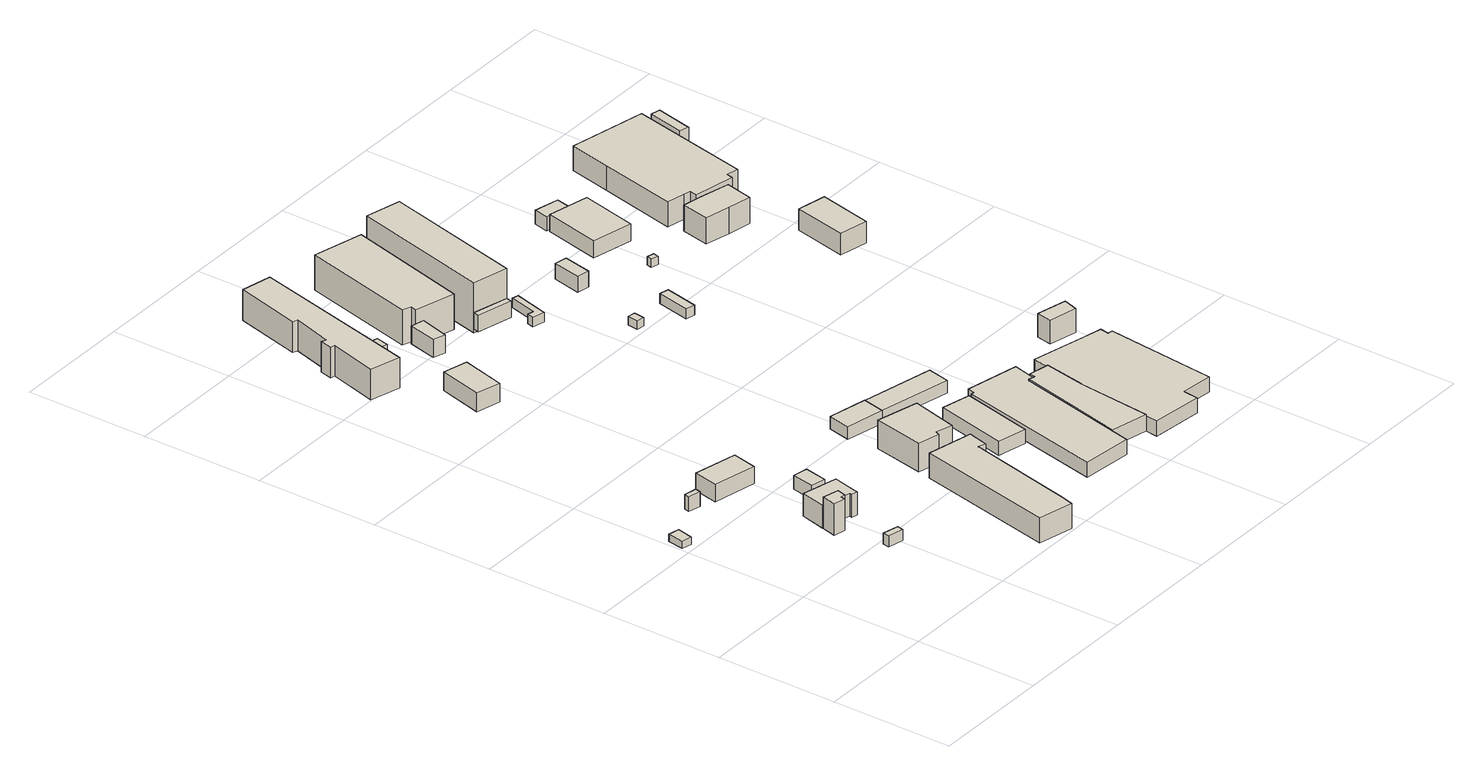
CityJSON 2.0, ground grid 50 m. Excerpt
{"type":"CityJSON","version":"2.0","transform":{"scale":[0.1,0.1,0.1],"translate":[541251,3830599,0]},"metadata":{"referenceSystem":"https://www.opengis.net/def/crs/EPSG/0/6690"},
"CityObjects":{
"building1":{"type":"Building","attributes":{"計測周辺長":22.08,"1/2500図郭":93,"区名":"住之江区","町丁目名称":"平林南１丁目","街区番号":7,"class":"3001","usage":"454","storeysAboveGround":1,"BuildingDetailAttribute.buildingRoofEdgeArea":29.04,"BuildingDetailAttribute.buildingStructureType":"610","BuildingDetailAttribute.buildingStructureOrgType":"2","BuildingDetailAttribute.detailedUsage":"1930","BuildingDetailAttribute.specifiedBuildingCoverageRate":0.6,"BuildingDetailAttribute.surveyYear":2017,"BuildingRiverFloodingRiskAttribute.description":"2","BuildingRiverFloodingRiskAttribute.rank":"2","BuildingRiverFloodingRiskAttribute.depth":1.14,"BuildingRiverFloodingRiskAttribute.adminType":"1","BuildingRiverFloodingRiskAttribute.scale":"2","BuildingRiverFloodingRiskAttribute.duration":53.13,"BuildingIDAttribute.prefecture":"27","BuildingIDAttribute.city":"27125"},"geometry":[{"type":"Solid","lod":"1","boundaries":[[[[0,1,2,3]],[[2,4,5,3]],[[1,6,4,2]],[[0,7,6,1]],[[3,5,7,0]],[[4,6,7,5]]]]}]},
"building2":{"type":"Building","attributes":{"計測周辺長":14.84,"1/2500図郭":93,"区名":"住之江区","町丁目名称":"平林南１丁目","街区番号":6,"class":"3001","usage":"452","measuredHeight":6.1,"storeysAboveGround":2,"BuildingDetailAttribute.buildingRoofEdgeArea":11.66,"BuildingDetailAttribute.buildingStructureType":"603","BuildingDetailAttribute.buildingStructureOrgType":"3","BuildingDetailAttribute.detailedUsage":"1610","BuildingDetailAttribute.specifiedBuildingCoverageRate":0.6,"BuildingDetailAttribute.surveyYear":2017,"BuildingRiverFloodingRiskAttribute.description":"2","BuildingRiverFloodingRiskAttribute.rank":"1","BuildingRiverFloodingRiskAttribute.depth":0.242,"BuildingRiverFloodingRiskAttribute.adminType":"1","BuildingRiverFloodingRiskAttribute.scale":"2","BuildingRiverFloodingRiskAttribute.duration":53.13,"BuildingIDAttribute.prefecture":"27","BuildingIDAttribute.city":"27125"},"geometry":[{"type":"Solid","lod":"1","boundaries":[[[[8,9,10,11]],[[10,12,13,11]],[[9,14,12,10]],[[8,15,14,9]],[[11,13,15,8]],[[12,14,15,13]]]]}]},
"building3":{"type":"Building","attributes":{"class":"3001","measuredHeight":4.5,"BuildingDetailAttribute.specifiedBuildingCoverageRate":0.6,"BuildingDetailAttribute.surveyYear":2017,"BuildingRiverFloodingRiskAttribute.description":"2","BuildingRiverFloodingRiskAttribute.rank":"2","BuildingRiverFloodingRiskAttribute.depth":1.54,"BuildingRiverFloodingRiskAttribute.adminType":"1","BuildingRiverFloodingRiskAttribute.scale":"2","BuildingRiverFloodingRiskAttribute.duration":45.6,"BuildingTsunamiRiskAttribute.description":"1","BuildingTsunamiRiskAttribute.rank":"2","BuildingTsunamiRiskAttribute.depth":1.32,"BuildingHighTideRiskAttribute.description":"1","BuildingHighTideRiskAttribute.rank":"3","BuildingHighTideRiskAttribute.depth":4.4,"BuildingIDAttribute.prefecture":"27","BuildingIDAttribute.city":"27125"},"geometry":[{"type":"Solid","lod":"1","boundaries":[[[[16,17,18,19]],[[18,20,21,19]],[[17,22,20,18]],[[16,23,22,17]],[[19,21,23,16]],[[20,22,23,21]]]]}]},
"building4":{"type":"Building","attributes":{"区名":"住之江区","町丁目名称":"平林南１丁目","街区番号":6,"class":"3002","usage":"441","measuredHeight":13,"storeysAboveGround":2,"BuildingDetailAttribute.buildingRoofEdgeArea":199.57,"BuildingDetailAttribute.buildingStructureType":"610","BuildingDetailAttribute.buildingStructureOrgType":"2","BuildingDetailAttribute.detailedUsage":"1520","BuildingDetailAttribute.specifiedBuildingCoverageRate":0.6,"BuildingDetailAttribute.surveyYear":2017,"BuildingRiverFloodingRiskAttribute.description":"2","BuildingRiverFloodingRiskAttribute.rank":"2","BuildingRiverFloodingRiskAttribute.depth":1.44,"BuildingRiverFloodingRiskAttribute.adminType":"1","BuildingRiverFloodingRiskAttribute.scale":"2","BuildingRiverFloodingRiskAttribute.duration":42.53,"BuildingTsunamiRiskAttribute.description":"1","BuildingTsunamiRiskAttribute.rank":"2","BuildingTsunamiRiskAttribute.depth":1.37,"BuildingHighTideRiskAttribute.description":"1","BuildingHighTideRiskAttribute.rank":"3","BuildingHighTideRiskAttribute.depth":4.44,"BuildingIDAttribute.prefecture":"27","BuildingIDAttribute.city":"27125"},"geometry":[{"type":"Solid","lod":"1","boundaries":[[[[24,25,26,27,28,29]],[[28,30,31,29]],[[27,32,30,28]],[[26,33,32,27]],[[25,34,33,26]],[[24,35,34,25]],[[29,31,35,24]],[[30,32,33,34,35,31]]]]}]},
"building5":{"type":"Building","attributes":{"区名":"住之江区","町丁目名称":"平林南１丁目","街区番号":6,"class":"3002","usage":"441","measuredHeight":9.4,"storeysAboveGround":2,"BuildingDetailAttribute.buildingRoofEdgeArea":199.57,"BuildingDetailAttribute.buildingStructureType":"610","BuildingDetailAttribute.buildingStructureOrgType":"2","BuildingDetailAttribute.detailedUsage":"1520","BuildingDetailAttribute.specifiedBuildingCoverageRate":0.6,"BuildingDetailAttribute.surveyYear":2017,"BuildingRiverFloodingRiskAttribute.description":"2","BuildingRiverFloodingRiskAttribute.rank":"2","BuildingRiverFloodingRiskAttribute.depth":1.34,"BuildingRiverFloodingRiskAttribute.adminType":"1","BuildingRiverFloodingRiskAttribute.scale":"2","BuildingRiverFloodingRiskAttribute.duration":32.75,"BuildingTsunamiRiskAttribute.description":"1","BuildingTsunamiRiskAttribute.rank":"2","BuildingTsunamiRiskAttribute.depth":1.32,"BuildingHighTideRiskAttribute.description":"1","BuildingHighTideRiskAttribute.rank":"3","BuildingHighTideRiskAttribute.depth":4.39,"BuildingIDAttribute.prefecture":"27","BuildingIDAttribute.city":"27125"},"geometry":[{"type":"Solid","lod":"1","boundaries":[[[[36,37,38,39,40,41]],[[40,42,43,41]],[[39,44,42,40]],[[38,45,44,39]],[[37,46,45,38]],[[36,47,46,37]],[[41,43,47,36]],[[42,44,45,46,47,43]]]]}]},
"building6":{"type":"Building","attributes":{"計測周辺長":57.3,"1/2500図郭":93,"区名":"住之江区","町丁目名称":"平林南１丁目","街区番号":6,"class":"3001","usage":"441","measuredHeight":7.1,"storeysAboveGround":1,"BuildingDetailAttribute.buildingRoofEdgeArea":189.55,"BuildingDetailAttribute.buildingStructureType":"610","BuildingDetailAttribute.buildingStructureOrgType":"2","BuildingDetailAttribute.detailedUsage":"1520","BuildingDetailAttribute.specifiedBuildingCoverageRate":0.6,"BuildingDetailAttribute.surveyYear":2017,"BuildingRiverFloodingRiskAttribute.description":"2","BuildingRiverFloodingRiskAttribute.rank":"2","BuildingRiverFloodingRiskAttribute.depth":1.14,"BuildingRiverFloodingRiskAttribute.adminType":"1","BuildingRiverFloodingRiskAttribute.scale":"2","BuildingRiverFloodingRiskAttribute.duration":24.23,"BuildingTsunamiRiskAttribute.description":"1","BuildingTsunamiRiskAttribute.rank":"2","BuildingTsunamiRiskAttribute.depth":1.05,"BuildingHighTideRiskAttribute.description":"1","BuildingHighTideRiskAttribute.rank":"3","BuildingHighTideRiskAttribute.depth":4.1,"BuildingIDAttribute.prefecture":"27","BuildingIDAttribute.city":"27125"},"geometry":[{"type":"Solid","lod":"1","boundaries":[[[[48,49,50,51]],[[50,52,53,51]],[[49,54,52,50]],[[48,55,54,49]],[[51,53,55,48]],[[52,54,55,53]]]]}]},
"building7":{"type":"Building","attributes":{"class":"3001","measuredHeight":5.6,"BuildingDetailAttribute.specifiedBuildingCoverageRate":0.6,"BuildingDetailAttribute.surveyYear":2017,"BuildingRiverFloodingRiskAttribute.description":"2","BuildingRiverFloodingRiskAttribute.rank":"2","BuildingRiverFloodingRiskAttribute.depth":1.14,"BuildingRiverFloodingRiskAttribute.adminType":"1","BuildingRiverFloodingRiskAttribute.scale":"2","BuildingRiverFloodingRiskAttribute.duration":32.75,"BuildingTsunamiRiskAttribute.description":"1","BuildingTsunamiRiskAttribute.rank":"2","BuildingTsunamiRiskAttribute.depth":1.27,"BuildingHighTideRiskAttribute.description":"1","BuildingHighTideRiskAttribute.rank":"3","BuildingHighTideRiskAttribute.depth":4.34,"BuildingIDAttribute.prefecture":"27","BuildingIDAttribute.city":"27125"},"geometry":[{"type":"Solid","lod":"1","boundaries":[[[[56,57,58,59]],[[58,60,61,59]],[[57,62,60,58]],[[56,63,62,57]],[[59,61,63,56]],[[60,62,63,61]]]]}]},
"building8":{"type":"Building","attributes":{"class":"3001","BuildingDetailAttribute.specifiedBuildingCoverageRate":0.6,"BuildingDetailAttribute.surveyYear":2017,"BuildingRiverFloodingRiskAttribute.description":"2","BuildingRiverFloodingRiskAttribute.rank":"2","BuildingRiverFloodingRiskAttribute.depth":1.14,"BuildingRiverFloodingRiskAttribute.adminType":"1","BuildingRiverFloodingRiskAttribute.scale":"2","BuildingRiverFloodingRiskAttribute.duration":36.63,"BuildingTsunamiRiskAttribute.description":"1","BuildingTsunamiRiskAttribute.rank":"2","BuildingTsunamiRiskAttribute.depth":1.07,"BuildingHighTideRiskAttribute.description":"1","BuildingHighTideRiskAttribute.rank":"3","BuildingHighTideRiskAttribute.depth":4.14,"BuildingIDAttribute.prefecture":"27","BuildingIDAttribute.city":"27125"},"geometry":[{"type":"Solid","lod":"1","boundaries":[[[[64,65,66,67]],[[66,68,69,67]],[[65,70,68,66]],[[64,71,70,65]],[[67,69,71,64]],[[68,70,71,69]]]]}]},
"building9":{"type":"Building","attributes":{"計測周辺長":154.17,"1/2500図郭":93,"区名":"住之江区","町丁目名称":"平林南１丁目","街区番号":6,"class":"3002","usage":"431","measuredHeight":10.4,"storeysAboveGround":2,"BuildingDetailAttribute.buildingRoofEdgeArea":922.98,"BuildingDetailAttribute.buildingStructureType":"603","BuildingDetailAttribute.buildingStructureOrgType":"3","BuildingDetailAttribute.detailedUsage":"1740","BuildingDetailAttribute.specifiedBuildingCoverageRate":0.6,"BuildingDetailAttribute.surveyYear":2017,"BuildingRiverFloodingRiskAttribute.description":"2","BuildingRiverFloodingRiskAttribute.rank":"2","BuildingRiverFloodingRiskAttribute.depth":1.14,"BuildingRiverFloodingRiskAttribute.adminType":"1","BuildingRiverFloodingRiskAttribute.scale":"2","BuildingRiverFloodingRiskAttribute.duration":31.45,"BuildingTsunamiRiskAttribute.description":"1","BuildingTsunamiRiskAttribute.rank":"2","BuildingTsunamiRiskAttribute.depth":1.04,"BuildingHighTideRiskAttribute.description":"1","BuildingHighTideRiskAttribute.rank":"3","BuildingHighTideRiskAttribute.depth":4.1,"BuildingIDAttribute.prefecture":"27","BuildingIDAttribute.city":"27125"},"geometry":[{"type":"Solid","lod":"1","boundaries":[[[[72,73,74,75,76,77,78]],[[77,79,80,78]],[[76,81,79,77]],[[75,82,81,76]],[[74,83,82,75]],[[73,84,83,74]],[[72,85,84,73]],[[78,80,85,72]],[[79,81,82,83,84,85,80]]]]}]},
"building10":{"type":"Building","attributes":{"計測周辺長":57.67,"1/2500図郭":93,"区名":"住之江区","町丁目名称":"平林北２丁目","街区番号":9,"class":"3001","usage":"401","measuredHeight":7.7,"storeysAboveGround":2,"BuildingDetailAttribute.buildingRoofEdgeArea":192.34,"BuildingDetailAttribute.buildingStructureType":"610","BuildingDetailAttribute.buildingStructureOrgType":"2","BuildingDetailAttribute.detailedUsage":"1310","BuildingDetailAttribute.specifiedBuildingCoverageRate":0.6,"BuildingDetailAttribute.surveyYear":2017,"BuildingTsunamiRiskAttribute.description":"1","BuildingTsunamiRiskAttribute.rank":"2","BuildingTsunamiRiskAttribute.depth":1.38,"BuildingHighTideRiskAttribute.description":"1","BuildingHighTideRiskAttribute.rank":"2","BuildingHighTideRiskAttribute.depth":2,"BuildingIDAttribute.prefecture":"27","BuildingIDAttribute.city":"27125"},"geometry":[{"type":"Solid","lod":"1","boundaries":[[[[86,87,88,89]],[[88,90,91,89]],[[87,92,90,88]],[[86,93,92,87]],[[89,91,93,86]],[[90,92,93,91]]]]}]},
"building11":{"type":"Building","attributes":{"計測周辺長":148.75,"1/2500図郭":93,"区名":"住之江区","町丁目名称":"平林北２丁目","街区番号":9,"class":"3003","usage":"441","measuredHeight":6.5,"storeysAboveGround":1,"BuildingDetailAttribute.buildingRoofEdgeArea":964.78,"BuildingDetailAttribute.buildingStructureType":"610","BuildingDetailAttribute.buildingStructureOrgType":"2","BuildingDetailAttribute.detailedUsage":"1520","BuildingDetailAttribute.specifiedBuildingCoverageRate":0.6,"BuildingDetailAttribute.surveyYear":2017,"BuildingTsunamiRiskAttribute.description":"1","BuildingTsunamiRiskAttribute.rank":"1","BuildingTsunamiRiskAttribute.depth":0.16,"BuildingHighTideRiskAttribute.description":"1","BuildingHighTideRiskAttribute.rank":"2","BuildingHighTideRiskAttribute.depth":2.45,"BuildingIDAttribute.prefecture":"27","BuildingIDAttribute.city":"27125"},"geometry":[{"type":"Solid","lod":"1","boundaries":[[[[94,95,96,97]],[[96,98,99,97]],[[95,100,98,96]],[[94,101,100,95]],[[97,99,101,94]],[[98,100,101,99]]]]}]},
"building12":{"type":"Building","attributes":{"計測周辺長":82.41,"1/2500図郭":93,"区名":"住之江区","町丁目名称":"平林北２丁目","街区番号":9,"class":"3001","usage":"441","measuredHeight":12.6,"storeysAboveGround":2,"BuildingDetailAttribute.buildingRoofEdgeArea":368.19,"BuildingDetailAttribute.buildingStructureType":"610","BuildingDetailAttribute.buildingStructureOrgType":"2","BuildingDetailAttribute.detailedUsage":"1520","BuildingDetailAttribute.specifiedBuildingCoverageRate":0.6,"BuildingDetailAttribute.surveyYear":2017,"BuildingTsunamiRiskAttribute.description":"1","BuildingTsunamiRiskAttribute.rank":"1","BuildingTsunamiRiskAttribute.depth":0.08,"BuildingHighTideRiskAttribute.description":"1","BuildingHighTideRiskAttribute.rank":"2","BuildingHighTideRiskAttribute.depth":2.52,"BuildingIDAttribute.prefecture":"27","BuildingIDAttribute.city":"27125"},"geometry":[{"type":"Solid","lod":"1","boundaries":[[[[102,103,104,105,106,107,108,109,110,111]],[[110,112,113,111]],[[109,114,112,110]],[[108,115,114,109]],[[107,116,115,108]],[[106,117,116,107]],[[105,118,117,106]],[[104,119,118,105]],[[103,120,119,104]],[[102,121,120,103]],[[111,113,121,102]],[[112,114,115,116,117,118,119,120,121,113]]]]}]},
"building13":{"type":"Building","attributes":{"計測周辺長":76.95,"1/2500図郭":93,"区名":"住之江区","町丁目名称":"平林南１丁目","街区番号":6,"class":"3002","usage":"401","measuredHeight":11.8,"storeysAboveGround":3,"BuildingDetailAttribute.buildingRoofEdgeArea":351.59,"BuildingDetailAttribute.buildingStructureType":"603","BuildingDetailAttribute.buildingStructureOrgType":"3","BuildingDetailAttribute.detailedUsage":"1310","BuildingDetailAttribute.specifiedBuildingCoverageRate":0.6,"BuildingDetailAttribute.surveyYear":2017,"BuildingRiverFloodingRiskAttribute.description":"2","BuildingRiverFloodingRiskAttribute.rank":"2","BuildingRiverFloodingRiskAttribute.depth":1.14,"BuildingRiverFloodingRiskAttribute.adminType":"1","BuildingRiverFloodingRiskAttribute.scale":"2","BuildingRiverFloodingRiskAttribute.duration":23.57,"BuildingTsunamiRiskAttribute.description":"1","BuildingTsunamiRiskAttribute.rank":"2","BuildingTsunamiRiskAttribute.depth":0.9,"BuildingHighTideRiskAttribute.description":"1","BuildingHighTideRiskAttribute.rank":"3","BuildingHighTideRiskAttribute.depth":3.97,"BuildingIDAttribute.prefecture":"27","BuildingIDAttribute.city":"27125"},"geometry":[{"type":"Solid","lod":"1","boundaries":[[[[122,123,124,125,126,127]],[[126,128,129,127]],[[125,130,128,126]],[[124,131,130,125]],[[123,132,131,124]],[[122,133,132,123]],[[127,129,133,122]],[[128,130,131,132,133,129]]]]}]},
"building14":{"type":"Building","attributes":{"計測周辺長":35.32,"1/2500図郭":93,"区名":"住之江区","町丁目名称":"平林北２丁目","街区番号":9,"class":"3001","usage":"401","measuredHeight":7.4,"storeysAboveGround":2,"BuildingDetailAttribute.buildingRoofEdgeArea":66.56,"BuildingDetailAttribute.buildingStructureType":"610","BuildingDetailAttribute.buildingStructureOrgType":"2","BuildingDetailAttribute.detailedUsage":"1310","BuildingDetailAttribute.specifiedBuildingCoverageRate":0.6,"BuildingDetailAttribute.surveyYear":2017,"BuildingTsunamiRiskAttribute.description":"1","BuildingTsunamiRiskAttribute.rank":"1","BuildingTsunamiRiskAttribute.depth":0.07,"BuildingHighTideRiskAttribute.description":"1","BuildingHighTideRiskAttribute.rank":"2","BuildingHighTideRiskAttribute.depth":2.29,"BuildingIDAttribute.prefecture":"27","BuildingIDAttribute.city":"27125"},"geometry":[{"type":"Solid","lod":"1","boundaries":[[[[134,135,136,137]],[[136,138,139,137]],[[135,140,138,136]],[[134,141,140,135]],[[137,139,141,134]],[[138,140,141,139]]]]}]},
"building15":{"type":"Building","attributes":{"class":"3001","measuredHeight":5.2,"BuildingDetailAttribute.specifiedBuildingCoverageRate":0.6,"BuildingDetailAttribute.surveyYear":2017,"BuildingRiverFloodingRiskAttribute.description":"2","BuildingRiverFloodingRiskAttribute.rank":"2","BuildingRiverFloodingRiskAttribute.depth":0.842,"BuildingRiverFloodingRiskAttribute.adminType":"1","BuildingRiverFloodingRiskAttribute.scale":"2","BuildingRiverFloodingRiskAttribute.duration":35.88,"BuildingTsunamiRiskAttribute.description":"1","BuildingTsunamiRiskAttribute.rank":"2","BuildingTsunamiRiskAttribute.depth":0.96,"BuildingHighTideRiskAttribute.description":"1","BuildingHighTideRiskAttribute.rank":"3","BuildingHighTideRiskAttribute.depth":4.03,"BuildingIDAttribute.prefecture":"27","BuildingIDAttribute.city":"27125"},"geometry":[{"type":"Solid","lod":"1","boundaries":[[[[142,143,144,145]],[[144,146,147,145]],[[143,148,146,144]],[[142,149,148,143]],[[145,147,149,142]],[[146,148,149,147]]]]}]},
"building16":{"type":"Building","attributes":{"計測周辺長":84.56,"1/2500図郭":93,"区名":"住之江区","町丁目名称":"平林南１丁目","街区番号":6,"class":"3001","usage":"431","measuredHeight":5.8,"storeysAboveGround":1,"BuildingDetailAttribute.buildingRoofEdgeArea":368.37,"BuildingDetailAttribute.buildingStructureType":"610","BuildingDetailAttribute.buildingStructureOrgType":"2","BuildingDetailAttribute.detailedUsage":"1740","BuildingDetailAttribute.specifiedBuildingCoverageRate":0.6,"BuildingDetailAttribute.surveyYear":2017,"BuildingRiverFloodingRiskAttribute.description":"2","BuildingRiverFloodingRiskAttribute.rank":"2","BuildingRiverFloodingRiskAttribute.depth":1.34,"BuildingRiverFloodingRiskAttribute.adminType":"1","BuildingRiverFloodingRiskAttribute.scale":"2","BuildingRiverFloodingRiskAttribute.duration":38.8,"BuildingTsunamiRiskAttribute.description":"1","BuildingTsunamiRiskAttribute.rank":"2","BuildingTsunamiRiskAttribute.depth":1.34,"BuildingHighTideRiskAttribute.description":"1","BuildingHighTideRiskAttribute.rank":"3","BuildingHighTideRiskAttribute.depth":4.41,"BuildingIDAttribute.prefecture":"27","BuildingIDAttribute.city":"27125"},"geometry":[{"type":"Solid","lod":"1","boundaries":[[[[150,151,152,153]],[[152,154,155,153]],[[151,156,154,152]],[[150,157,156,151]],[[153,155,157,150]],[[154,156,157,155]]]]}]},
"building17":{"type":"Building","attributes":{"計測周辺長":155.3,"1/2500図郭":93,"区名":"住之江区","町丁目名称":"平林北２丁目","街区番号":9,"class":"3003","usage":"431","measuredHeight":6.7,"storeysAboveGround":2,"BuildingDetailAttribute.buildingRoofEdgeArea":972.84,"BuildingDetailAttribute.buildingStructureType":"610","BuildingDetailAttribute.buildingStructureOrgType":"2","BuildingDetailAttribute.detailedUsage":"1720","BuildingDetailAttribute.specifiedBuildingCoverageRate":0.6,"BuildingDetailAttribute.surveyYear":2017,"BuildingTsunamiRiskAttribute.description":"1","BuildingTsunamiRiskAttribute.rank":"1","BuildingTsunamiRiskAttribute.depth":0.26,"BuildingHighTideRiskAttribute.description":"1","BuildingHighTideRiskAttribute.rank":"2","BuildingHighTideRiskAttribute.depth":2.89,"BuildingIDAttribute.prefecture":"27","BuildingIDAttribute.city":"27125"},"geometry":[{"type":"Solid","lod":"1","boundaries":[[[[158,159,160,161]],[[160,162,163,161]],[[159,164,162,160]],[[158,165,164,159]],[[161,163,165,158]],[[162,164,165,163]]]]}]},
"building18":{"type":"Building","attributes":{"計測周辺長":172.68,"1/2500図郭":93,"区名":"住之江区","町丁目名称":"平林南１丁目","街区番号":6,"class":"3001","usage":"431","measuredHeight":5.2,"storeysAboveGround":1,"BuildingDetailAttribute.buildingRoofEdgeArea":728.58,"BuildingDetailAttribute.buildingStructureType":"610","BuildingDetailAttribute.buildingStructureOrgType":"2","BuildingDetailAttribute.detailedUsage":"1720","BuildingDetailAttribute.specifiedBuildingCoverageRate":0.6,"BuildingDetailAttribute.surveyYear":2017,"BuildingRiverFloodingRiskAttribute.description":"2","BuildingRiverFloodingRiskAttribute.rank":"2","BuildingRiverFloodingRiskAttribute.depth":0.842,"BuildingRiverFloodingRiskAttribute.adminType":"1","BuildingRiverFloodingRiskAttribute.scale":"2","BuildingRiverFloodingRiskAttribute.duration":22.03,"BuildingTsunamiRiskAttribute.description":"1","BuildingTsunamiRiskAttribute.rank":"2","BuildingTsunamiRiskAttribute.depth":0.91,"BuildingHighTideRiskAttribute.description":"1","BuildingHighTideRiskAttribute.rank":"3","BuildingHighTideRiskAttribute.depth":3.98,"BuildingIDAttribute.prefecture":"27","BuildingIDAttribute.city":"27125"},"geometry":[{"type":"Solid","lod":"1","boundaries":[[[[166,167,168,169]],[[168,170,171,169]],[[167,172,170,168]],[[166,173,172,167]],[[169,171,173,166]],[[170,172,173,171]]]]}]},
"building19":{"type":"Building","attributes":{"計測周辺長":144.02,"1/2500図郭":93,"区名":"住之江区","町丁目名称":"平林北２丁目","街区番号":9,"class":"3001","usage":"431","measuredHeight":14.7,"storeysAboveGround":1,"BuildingDetailAttribute.buildingRoofEdgeArea":1063.91,"BuildingDetailAttribute.buildingStructureType":"610","BuildingDetailAttribute.buildingStructureOrgType":"2","BuildingDetailAttribute.detailedUsage":"1720","BuildingDetailAttribute.specifiedBuildingCoverageRate":0.6,"BuildingDetailAttribute.surveyYear":2017,"BuildingTsunamiRiskAttribute.description":"1","BuildingTsunamiRiskAttribute.rank":"1","BuildingTsunamiRiskAttribute.depth":0.05,"BuildingHighTideRiskAttribute.description":"1","BuildingHighTideRiskAttribute.rank":"2","BuildingHighTideRiskAttribute.depth":2.51,"BuildingIDAttribute.prefecture":"27","BuildingIDAttribute.city":"27125"},"geometry":[{"type":"Solid","lod":"1","boundaries":[[[[174,175,176,177,178,179]],[[178,180,181,179]],[[177,182,180,178]],[[176,183,182,177]],[[175,184,183,176]],[[174,185,184,175]],[[179,181,185,174]],[[180,182,183,184,185,181]]]]}]},
"building20":{"type":"Building","attributes":{"計測周辺長":135,"1/2500図郭":93,"区名":"住之江区","町丁目名称":"平林南１丁目","街区番号":6,"class":"3001","usage":"431","measuredHeight":6.2,"storeysAboveGround":1,"BuildingDetailAttribute.buildingRoofEdgeArea":576.51,"BuildingDetailAttribute.buildingStructureType":"610","BuildingDetailAttribute.buildingStructureOrgType":"2","BuildingDetailAttribute.detailedUsage":"1720","BuildingDetailAttribute.specifiedBuildingCoverageRate":0.6,"BuildingDetailAttribute.surveyYear":2017,"BuildingRiverFloodingRiskAttribute.description":"2","BuildingRiverFloodingRiskAttribute.rank":"2","BuildingRiverFloodingRiskAttribute.depth":1.44,"BuildingRiverFloodingRiskAttribute.adminType":"1","BuildingRiverFloodingRiskAttribute.scale":"2","BuildingRiverFloodingRiskAttribute.duration":38.2,"BuildingTsunamiRiskAttribute.description":"1","BuildingTsunamiRiskAttribute.rank":"2","BuildingTsunamiRiskAttribute.depth":1.59,"BuildingHighTideRiskAttribute.description":"1","BuildingHighTideRiskAttribute.rank":"3","BuildingHighTideRiskAttribute.depth":4.66,"BuildingIDAttribute.prefecture":"27","BuildingIDAttribute.city":"27125"},"geometry":[{"type":"Solid","lod":"1","boundaries":[[[[186,187,188,189,190,191,192,193,194,195,196]],[[195,197,198,196]],[[194,199,197,195]],[[193,200,199,194]],[[192,201,200,193]],[[191,202,201,192]],[[190,203,202,191]],[[189,204,203,190]],[[188,205,204,189]],[[187,206,205,188]],[[186,207,206,187]],[[196,198,207,186]],[[197,199,200,201,202,203,204,205,206,207,198]]]]}]},
"building21":{"type":"Building","attributes":{"class":"3001","measuredHeight":3.9,"BuildingDetailAttribute.specifiedBuildingCoverageRate":0.6,"BuildingDetailAttribute.surveyYear":2017,"BuildingTsunamiRiskAttribute.description":"1","BuildingTsunamiRiskAttribute.rank":"1","BuildingTsunamiRiskAttribute.depth":0.36,"BuildingHighTideRiskAttribute.description":"1","BuildingHighTideRiskAttribute.rank":"2","BuildingHighTideRiskAttribute.depth":2.85,"BuildingIDAttribute.prefecture":"27","BuildingIDAttribute.city":"27125"},"geometry":[{"type":"Solid","lod":"1","boundaries":[[[[208,209,210,211,212,213]],[[212,214,215,213]],[[211,216,214,212]],[[210,217,216,211]],[[209,218,217,210]],[[208,219,218,209]],[[213,215,219,208]],[[214,216,217,218,219,215]]]]}]},
"building22":{"type":"Building","attributes":{"class":"3001","measuredHeight":6.9,"BuildingDetailAttribute.specifiedBuildingCoverageRate":0.6,"BuildingDetailAttribute.surveyYear":2017,"BuildingRiverFloodingRiskAttribute.description":"2","BuildingRiverFloodingRiskAttribute.rank":"2","BuildingRiverFloodingRiskAttribute.depth":1.64,"BuildingRiverFloodingRiskAttribute.adminType":"1","BuildingRiverFloodingRiskAttribute.scale":"2","BuildingRiverFloodingRiskAttribute.duration":46.2,"BuildingTsunamiRiskAttribute.description":"1","BuildingTsunamiRiskAttribute.rank":"2","BuildingTsunamiRiskAttribute.depth":1.48,"BuildingHighTideRiskAttribute.description":"1","BuildingHighTideRiskAttribute.rank":"3","BuildingHighTideRiskAttribute.depth":4.56,"BuildingIDAttribute.prefecture":"27","BuildingIDAttribute.city":"27125"},"geometry":[{"type":"Solid","lod":"1","boundaries":[[[[220,221,222,223,224,225,226,227,228]],[[227,229,230,228]],[[226,231,229,227]],[[225,232,231,226]],[[224,233,232,225]],[[223,234,233,224]],[[222,235,234,223]],[[221,236,235,222]],[[220,237,236,221]],[[228,230,237,220]],[[229,231,232,233,234,235,236,237,230]]]]}]},
"building23":{"type":"Building","attributes":{"計測周辺長":155.3,"1/2500図郭":93,"区名":"住之江区","町丁目名称":"平林北２丁目","街区番号":9,"class":"3002","usage":"431","measuredHeight":20.7,"storeysAboveGround":2,"BuildingDetailAttribute.buildingRoofEdgeArea":972.84,"BuildingDetailAttribute.buildingStructureType":"610","BuildingDetailAttribute.buildingStructureOrgType":"2","BuildingDetailAttribute.detailedUsage":"1720","BuildingDetailAttribute.specifiedBuildingCoverageRate":0.6,"BuildingDetailAttribute.surveyYear":2017,"BuildingTsunamiRiskAttribute.description":"1","BuildingTsunamiRiskAttribute.rank":"1","BuildingTsunamiRiskAttribute.depth":0.05,"BuildingHighTideRiskAttribute.description":"1","BuildingHighTideRiskAttribute.rank":"2","BuildingHighTideRiskAttribute.depth":2.9,"BuildingIDAttribute.prefecture":"27","BuildingIDAttribute.city":"27125"},"geometry":[{"type":"Solid","lod":"1","boundaries":[[[[238,239,240,241]],[[240,242,243,241]],[[239,244,242,240]],[[238,245,244,239]],[[241,243,245,238]],[[242,244,245,243]]]]}]},
"building24":{"type":"Building","attributes":{"class":"3001","measuredHeight":3.5,"BuildingDetailAttribute.specifiedBuildingCoverageRate":0.6,"BuildingDetailAttribute.surveyYear":2017,"BuildingTsunamiRiskAttribute.description":"1","BuildingTsunamiRiskAttribute.rank":"1","BuildingTsunamiRiskAttribute.depth":0.17,"BuildingHighTideRiskAttribute.description":"1","BuildingHighTideRiskAttribute.rank":"2","BuildingHighTideRiskAttribute.depth":2.79,"BuildingIDAttribute.prefecture":"27","BuildingIDAttribute.city":"27125"},"geometry":[{"type":"Solid","lod":"1","boundaries":[[[[246,247,248,249]],[[248,250,251,249]],[[247,252,250,248]],[[246,253,252,247]],[[249,251,253,246]],[[250,252,253,251]]]]}]},
"building25":{"type":"Building","attributes":{"class":"3001","measuredHeight":4.1,"BuildingDetailAttribute.specifiedBuildingCoverageRate":0.6,"BuildingDetailAttribute.surveyYear":2017,"BuildingTsunamiRiskAttribute.description":"1","BuildingTsunamiRiskAttribute.rank":"1","BuildingTsunamiRiskAttribute.depth":0.08,"BuildingHighTideRiskAttribute.description":"1","BuildingHighTideRiskAttribute.rank":"2","BuildingHighTideRiskAttribute.depth":2.72,"BuildingIDAttribute.prefecture":"27","BuildingIDAttribute.city":"27125"},"geometry":[{"type":"Solid","lod":"1","boundaries":[[[[254,255,256,257]],[[256,258,259,257]],[[255,260,258,256]],[[254,261,260,255]],[[257,259,261,254]],[[258,260,261,259]]]]}]},
"building26":{"type":"Building","attributes":{"class":"3001","measuredHeight":6.2,"BuildingDetailAttribute.specifiedBuildingCoverageRate":0.6,"BuildingDetailAttribute.surveyYear":2017,"BuildingRiverFloodingRiskAttribute.description":"2","BuildingRiverFloodingRiskAttribute.rank":"2","BuildingRiverFloodingRiskAttribute.depth":1.44,"BuildingRiverFloodingRiskAttribute.adminType":"1","BuildingRiverFloodingRiskAttribute.scale":"2","BuildingRiverFloodingRiskAttribute.duration":42.38,"BuildingTsunamiRiskAttribute.description":"1","BuildingTsunamiRiskAttribute.rank":"2","BuildingTsunamiRiskAttribute.depth":1.29,"BuildingHighTideRiskAttribute.description":"1","BuildingHighTideRiskAttribute.rank":"3","BuildingHighTideRiskAttribute.depth":4.62,"BuildingIDAttribute.prefecture":"27","BuildingIDAttribute.city":"27125"},"geometry":[{"type":"Solid","lod":"1","boundaries":[[[[228,262,263,264,265,266,267,268,269,270,222,221]],[[222,271,272,221]],[[270,273,271,222]],[[269,274,273,270]],[[268,275,274,269]],[[267,276,275,268]],[[266,277,276,267]],[[265,278,277,266]],[[264,279,278,265]],[[263,280,279,264]],[[262,281,280,263]],[[228,282,281,262]],[[221,272,282,228]],[[271,273,274,275,276,277,278,279,280,281,282,272]]]]}]},
"building27":{"type":"Building","attributes":{"計測周辺長":34.04,"1/2500図郭":93,"区名":"住之江区","町丁目名称":"平林北２丁目","街区番号":9,"class":"3001","usage":"431","measuredHeight":6.5,"storeysAboveGround":1,"BuildingDetailAttribute.buildingRoofEdgeArea":61.85,"BuildingDetailAttribute.buildingStructureType":"610","BuildingDetailAttribute.buildingStructureOrgType":"2","BuildingDetailAttribute.detailedUsage":"1720","BuildingDetailAttribute.specifiedBuildingCoverageRate":0.6,"BuildingDetailAttribute.surveyYear":2017,"BuildingHighTideRiskAttribute.description":"1","BuildingHighTideRiskAttribute.rank":"3","BuildingHighTideRiskAttribute.depth":3.02,"BuildingIDAttribute.prefecture":"27","BuildingIDAttribute.city":"27125"},"geometry":[{"type":"Solid","lod":"1","boundaries":[[[[283,284,285,286]],[[285,287,288,286]],[[284,289,287,285]],[[283,290,289,284]],[[286,288,290,283]],[[287,289,290,288]]]]}]},
"building28":{"type":"Building","attributes":{"class":"3001","measuredHeight":3.4,"BuildingDetailAttribute.specifiedBuildingCoverageRate":0.6,"BuildingDetailAttribute.surveyYear":2017,"BuildingTsunamiRiskAttribute.description":"1","BuildingTsunamiRiskAttribute.rank":"1","BuildingTsunamiRiskAttribute.depth":0.27,"BuildingHighTideRiskAttribute.description":"1","BuildingHighTideRiskAttribute.rank":"2","BuildingHighTideRiskAttribute.depth":2.82,"BuildingIDAttribute.prefecture":"27","BuildingIDAttribute.city":"27125"},"geometry":[{"type":"Solid","lod":"1","boundaries":[[[[291,292,293,294]],[[293,295,296,294]],[[292,297,295,293]],[[291,298,297,292]],[[294,296,298,291]],[[295,297,298,296]]]]}]},
"building29":{"type":"Building","attributes":{"計測周辺長":37.13,"1/2500図郭":93,"区名":"住之江区","町丁目名称":"平林南１丁目","街区番号":6,"class":"3001","usage":"441","measuredHeight":9.8,"storeysAboveGround":1,"BuildingDetailAttribute.buildingRoofEdgeArea":77.41,"BuildingDetailAttribute.buildingStructureType":"610","BuildingDetailAttribute.buildingStructureOrgType":"2","BuildingDetailAttribute.detailedUsage":"1510","BuildingDetailAttribute.specifiedBuildingCoverageRate":0.6,"BuildingDetailAttribute.surveyYear":2017,"BuildingRiverFloodingRiskAttribute.description":"2","BuildingRiverFloodingRiskAttribute.rank":"2","BuildingRiverFloodingRiskAttribute.depth":0.942,"BuildingRiverFloodingRiskAttribute.adminType":"1","BuildingRiverFloodingRiskAttribute.scale":"2","BuildingRiverFloodingRiskAttribute.duration":26.78,"BuildingTsunamiRiskAttribute.description":"1","BuildingTsunamiRiskAttribute.rank":"2","BuildingTsunamiRiskAttribute.depth":0.84,"BuildingHighTideRiskAttribute.description":"1","BuildingHighTideRiskAttribute.rank":"3","BuildingHighTideRiskAttribute.depth":3.91,"BuildingIDAttribute.prefecture":"27","BuildingIDAttribute.city":"27125"},"geometry":[{"type":"Solid","lod":"1","boundaries":[[[[299,300,301,302]],[[301,303,304,302]],[[300,305,303,301]],[[299,306,305,300]],[[302,304,306,299]],[[303,305,306,304]]]]}]},
"building30":{"type":"Building","attributes":{"計測周辺長":64.9,"1/2500図郭":93,"区名":"住之江区","町丁目名称":"平林北２丁目","街区番号":9,"class":"3003","usage":"431","measuredHeight":7,"storeysAboveGround":1,"BuildingDetailAttribute.buildingRoofEdgeArea":210.08,"BuildingDetailAttribute.buildingStructureType":"610","BuildingDetailAttribute.buildingStructureOrgType":"2","BuildingDetailAttribute.detailedUsage":"1720","BuildingDetailAttribute.specifiedBuildingCoverageRate":0.6,"BuildingDetailAttribute.surveyYear":2017,"BuildingTsunamiRiskAttribute.description":"1","BuildingTsunamiRiskAttribute.rank":"1","BuildingTsunamiRiskAttribute.depth":0.23,"BuildingHighTideRiskAttribute.description":"1","BuildingHighTideRiskAttribute.rank":"2","BuildingHighTideRiskAttribute.depth":2.84,"BuildingIDAttribute.prefecture":"27","BuildingIDAttribute.city":"27125"},"geometry":[{"type":"Solid","lod":"1","boundaries":[[[[307,308,309,310]],[[309,311,312,310]],[[308,313,311,309]],[[307,314,313,308]],[[310,312,314,307]],[[311,313,314,312]]]]}]},
"building31":{"type":"Building","attributes":{"class":"3001","measuredHeight":5.8,"BuildingDetailAttribute.specifiedBuildingCoverageRate":0.6,"BuildingDetailAttribute.surveyYear":2017,"BuildingTsunamiRiskAttribute.description":"1","BuildingTsunamiRiskAttribute.rank":"1","BuildingTsunamiRiskAttribute.depth":0.11,"BuildingHighTideRiskAttribute.description":"1","BuildingHighTideRiskAttribute.rank":"2","BuildingHighTideRiskAttribute.depth":2.72,"BuildingIDAttribute.prefecture":"27","BuildingIDAttribute.city":"27125"},"geometry":[{"type":"Solid","lod":"1","boundaries":[[[[315,316,317,318]],[[317,319,320,318]],[[316,321,319,317]],[[315,322,321,316]],[[318,320,322,315]],[[319,321,322,320]]]]}]},
"building32":{"type":"Building","attributes":{"計測周辺長":64.55,"1/2500図郭":93,"区名":"住之江区","町丁目名称":"平林北２丁目","街区番号":9,"class":"3001","usage":"431","measuredHeight":10.9,"storeysAboveGround":3,"BuildingDetailAttribute.buildingRoofEdgeArea":244.34,"BuildingDetailAttribute.buildingStructureType":"610","BuildingDetailAttribute.buildingStructureOrgType":"2","BuildingDetailAttribute.detailedUsage":"1720","BuildingDetailAttribute.specifiedBuildingCoverageRate":0.6,"BuildingDetailAttribute.surveyYear":2017,"BuildingTsunamiRiskAttribute.description":"1","BuildingTsunamiRiskAttribute.rank":"1","BuildingTsunamiRiskAttribute.depth":0.4,"BuildingHighTideRiskAttribute.description":"1","BuildingHighTideRiskAttribute.rank":"2","BuildingHighTideRiskAttribute.depth":2.75,"BuildingIDAttribute.prefecture":"27","BuildingIDAttribute.city":"27125"},"geometry":[{"type":"Solid","lod":"1","boundaries":[[[[323,324,325,326,327,328]],[[327,329,330,328]],[[326,331,329,327]],[[325,332,331,326]],[[324,333,332,325]],[[323,334,333,324]],[[328,330,334,323]],[[329,331,332,333,334,330]]]]}]},
"building33":{"type":"Building","attributes":{"計測周辺長":87.2,"1/2500図郭":93,"区名":"住之江区","町丁目名称":"平林北２丁目","街区番号":9,"class":"3001","usage":"401","measuredHeight":8.8,"storeysAboveGround":2,"BuildingDetailAttribute.buildingRoofEdgeArea":354.53,"BuildingDetailAttribute.buildingStructureType":"610","BuildingDetailAttribute.buildingStructureOrgType":"2","BuildingDetailAttribute.detailedUsage":"1310","BuildingDetailAttribute.specifiedBuildingCoverageRate":0.6,"BuildingDetailAttribute.surveyYear":2017,"BuildingTsunamiRiskAttribute.description":"1","BuildingTsunamiRiskAttribute.rank":"2","BuildingTsunamiRiskAttribute.depth":0.64,"BuildingHighTideRiskAttribute.description":"1","BuildingHighTideRiskAttribute.rank":"2","BuildingHighTideRiskAttribute.depth":2,"BuildingIDAttribute.prefecture":"27","BuildingIDAttribute.city":"27125"},"geometry":[{"type":"Solid","lod":"1","boundaries":[[[[335,336,337,338]],[[337,339,340,338]],[[336,341,339,337]],[[335,342,341,336]],[[338,340,342,335]],[[339,341,342,340]]]]}]},
"building34":{"type":"Building","attributes":{"計測周辺長":171.12,"1/2500図郭":93,"区名":"住之江区","町丁目名称":"平林北２丁目","街区番号":9,"class":"3001","usage":"431","measuredHeight":10.2,"storeysAboveGround":1,"BuildingDetailAttribute.buildingRoofEdgeArea":1686.27,"BuildingDetailAttribute.buildingStructureType":"610","BuildingDetailAttribute.buildingStructureOrgType":"2","BuildingDetailAttribute.detailedUsage":"1720","BuildingDetailAttribute.specifiedBuildingCoverageRate":0.6,"BuildingDetailAttribute.surveyYear":2017,"BuildingTsunamiRiskAttribute.description":"1","BuildingTsunamiRiskAttribute.rank":"1","BuildingTsunamiRiskAttribute.depth":0.13,"BuildingHighTideRiskAttribute.description":"1","BuildingHighTideRiskAttribute.rank":"2","BuildingHighTideRiskAttribute.depth":2.6,"BuildingIDAttribute.prefecture":"27","BuildingIDAttribute.city":"27125"},"geometry":[{"type":"Solid","lod":"1","boundaries":[[[[343,344,345,346,347,348,349,350,351,352]],[[351,353,354,352]],[[350,355,353,351]],[[349,356,355,350]],[[348,357,356,349]],[[347,358,357,348]],[[346,359,358,347]],[[345,360,359,346]],[[344,361,360,345]],[[343,362,361,344]],[[352,354,362,343]],[[353,355,356,357,358,359,360,361,362,354]]]]}]},
"building35":{"type":"Building","attributes":{"計測周辺長":38.43,"1/2500図郭":93,"区名":"住之江区","町丁目名称":"平林北２丁目","街区番号":9,"class":"3003","usage":"441","measuredHeight":7.6,"storeysAboveGround":1,"BuildingDetailAttribute.buildingRoofEdgeArea":60.18,"BuildingDetailAttribute.buildingStructureType":"610","BuildingDetailAttribute.buildingStructureOrgType":"2","BuildingDetailAttribute.detailedUsage":"1520","BuildingDetailAttribute.specifiedBuildingCoverageRate":0.6,"BuildingDetailAttribute.surveyYear":2017,"BuildingTsunamiRiskAttribute.description":"1","BuildingTsunamiRiskAttribute.rank":"1","BuildingTsunamiRiskAttribute.depth":0.01,"BuildingHighTideRiskAttribute.description":"1","BuildingHighTideRiskAttribute.rank":"2","BuildingHighTideRiskAttribute.depth":2.71,"BuildingIDAttribute.prefecture":"27","BuildingIDAttribute.city":"27125"},"geometry":[{"type":"Solid","lod":"1","boundaries":[[[[363,364,365,366,367,368]],[[367,369,370,368]],[[366,371,369,367]],[[365,372,371,366]],[[364,373,372,365]],[[363,374,373,364]],[[368,370,374,363]],[[369,371,372,373,374,370]]]]}]}
},
"vertices":[
[1,1026,18],[12,1092,18],[57,1083,18],[42,1017,18],[57,1083,48],[42,1017,48],[12,1092,48],[1,1026,48],
[203,1145,26],[208,1167,26],[259,1156,26],[254,1134,26],[259,1156,87],[254,1134,87],[208,1167,87],[203,1145,87],
[438,449,17],[444,476,17],[509,461,17],[503,434,17],[509,461,62],[503,434,62],[444,476,62],[438,449,62],
[386,647,19],[400,705,19],[466,689,19],[456,652,19],[437,655,19],[433,636,19],[437,655,149],[433,636,149],[456,652,149],[466,689,149],[400,705,149],[386,647,149],
[519,668,19],[521,678,19],[400,707,19],[425,810,19],[571,775,19],[544,662,19],[571,775,113],[544,662,113],[425,810,113],[400,707,113],[521,678,113],[519,668,113],
[324,1120,15],[346,1221,15],[525,1182,15],[503,1081,15],[525,1182,86],[503,1081,86],[346,1221,86],[324,1120,86],
[528,849,22],[546,941,22],[607,929,22],[589,836,22],[607,929,79],[589,836,79],[546,941,79],[528,849,79],
[589,949,22],[592,964,22],[612,960,22],[609,945,22],[612,960,52],[609,945,52],[592,964,52],[589,949,52],
[914,1,20],[769,34,20],[890,603,20],[1078,562,20],[1057,480,20],[1027,489,20],[928,53,20],[1027,489,123],[928,53,123],[1057,480,123],[1078,562,123],[890,603,123],[769,34,123],[914,1,123],
[298,2137,28],[344,2315,28],[445,2289,28],[399,2111,28],[445,2289,105],[399,2111,105],[344,2315,105],[298,2137,105],
[375,2584,40],[321,2597,40],[334,2648,40],[387,2635,40],[334,2648,105],[387,2635,105],[321,2597,105],[375,2584,105],
[157,2495,17],[210,2691,17],[192,2695,17],[204,2746,17],[224,2738,17],[270,2896,17],[250,2903,17],[320,3172,17],[445,3145,17],[280,2459,17],[445,3145,143],[280,2459,143],[320,3172,143],[250,2903,143],[270,2896,143],[224,2738,143],[204,2746,143],[192,2695,143],[210,2691,143],[157,2495,143],
[997,651,21],[990,634,21],[900,655,21],[940,863,21],[1113,820,21],[1065,630,21],[1113,820,139],[1065,630,139],[940,863,139],[900,655,139],[990,634,139],[997,651,139],
[487,2466,38],[516,2581,38],[571,2569,38],[537,2449,38],[571,2569,112],[537,2449,112],[516,2581,112],[487,2466,112],
[927,984,22],[947,1075,22],[1105,1041,22],[1085,949,22],[1105,1041,74],[1085,949,74],[947,1075,74],[927,984,74],
[1155,494,20],[1222,787,20],[1341,760,20],[1275,467,20],[1341,760,78],[1275,467,78],[1222,787,78],[1155,494,78],
[869,2406,35],[723,2442,35],[729,2466,35],[875,2430,35],[729,2466,102],[875,2430,102],[723,2442,102],[869,2406,102],
[1086,950,22],[1105,1040,22],[1402,976,22],[1383,886,22],[1402,976,74],[1383,886,74],[1105,1040,74],[1086,950,74],
[556,2592,8],[563,2617,8],[528,2631,8],[643,3095,8],[849,3044,8],[721,2546,8],[849,3044,154],[721,2546,154],[643,3095,154],[528,2631,154],[563,2617,154],[556,2592,154],
[1571,648,17],[1569,642,17],[1544,648,17],[1446,211,17],[1430,139,17],[1225,161,17],[1353,760,17],[1366,757,17],[1374,787,17],[1593,741,17],[1575,667,17],[1593,741,79],[1575,667,79],[1374,787,79],[1366,757,79],[1353,760,79],[1225,161,79],[1430,139,79],[1446,211,79],[1544,648,79],[1569,642,79],[1571,648,79],
[876,2317,24],[884,2345,24],[909,2339,24],[939,2452,24],[964,2445,24],[927,2304,24],[964,2445,63],[927,2304,63],[939,2452,63],[909,2339,63],[884,2345,63],[876,2317,63],
[1628,483,16],[1628,482,16],[1597,177,16],[1446,211,16],[1544,648,16],[1569,642,16],[1571,648,16],[1575,667,16],[1659,650,16],[1575,667,85],[1659,650,85],[1571,648,85],[1569,642,85],[1544,648,85],[1446,211,85],[1597,177,85],[1628,482,85],[1628,483,85],
[868,3034,19],[1014,2998,19],[875,2430,19],[729,2466,19],[875,2430,225],[729,2466,225],[1014,2998,225],[868,3034,225],
[1075,2008,28],[1081,2052,28],[1112,2047,28],[1106,2003,28],[1112,2047,63],[1106,2003,63],[1081,2052,63],[1075,2008,63],
[1236,1913,25],[1265,2049,25],[1303,2041,25],[1274,1905,25],[1303,2041,66],[1274,1905,66],[1265,2049,66],[1236,1913,66],
[1672,718,16],[1901,665,16],[1971,649,16],[1965,612,16],[1986,610,16],[1940,153,16],[1808,166,16],[1802,105,16],[1592,127,16],[1597,177,78],[1628,482,78],[1592,127,78],[1802,105,78],[1808,166,78],[1940,153,78],[1986,610,78],[1965,612,78],[1971,649,78],[1901,665,78],[1672,718,78],[1659,650,78],
[1161,2331,20],[1186,2447,20],[1237,2436,20],[1213,2321,20],[1237,2436,85],[1213,2321,85],[1186,2447,85],[1161,2331,85],
[1427,2205,36],[1432,2227,36],[1462,2220,36],[1457,2197,36],[1462,2220,70],[1457,2197,70],[1432,2227,70],[1427,2205,70],
[1858,785,23],[1870,848,23],[1993,819,23],[1974,759,23],[1993,819,121],[1974,759,121],[1870,848,121],[1858,785,121],
[1359,2406,36],[1410,2635,36],[1580,2597,36],[1528,2368,36],[1580,2597,106],[1528,2368,106],[1410,2635,106],[1359,2406,106],
[1406,2645,36],[1419,2704,36],[1521,2681,36],[1508,2622,36],[1521,2681,94],[1508,2622,94],[1419,2704,94],[1406,2645,94],
[1891,2211,37],[1866,2098,37],[1768,2117,37],[1665,2140,37],[1689,2255,37],[1766,2240,37],[1689,2255,145],[1766,2240,145],[1665,2140,145],[1768,2117,145],[1866,2098,145],[1891,2211,145],
[1902,1729,24],[1949,1946,24],[2068,1921,24],[2021,1704,24],[2068,1921,112],[2021,1704,112],[1949,1946,112],[1902,1729,112],
[1800,2818,26],[2116,2752,26],[2014,2259,26],[1965,2268,26],[1959,2243,26],[1791,2276,26],[1796,2305,26],[1766,2312,26],[1692,2328,26],[1762,2644,26],[1692,2328,128],[1762,2644,128],[1766,2312,128],[1796,2305,128],[1791,2276,128],[1959,2243,128],[1965,2268,128],[2014,2259,128],[2116,2752,128],[1800,2818,128],
[2165,2585,33],[2166,2585,33],[2166,2584,33],[2127,2593,33],[2160,2742,33],[2198,2733,33],[2160,2742,108],[2198,2733,108],[2127,2593,108],[2166,2584,108],[2166,2585,108],[2165,2585,108]
]}
